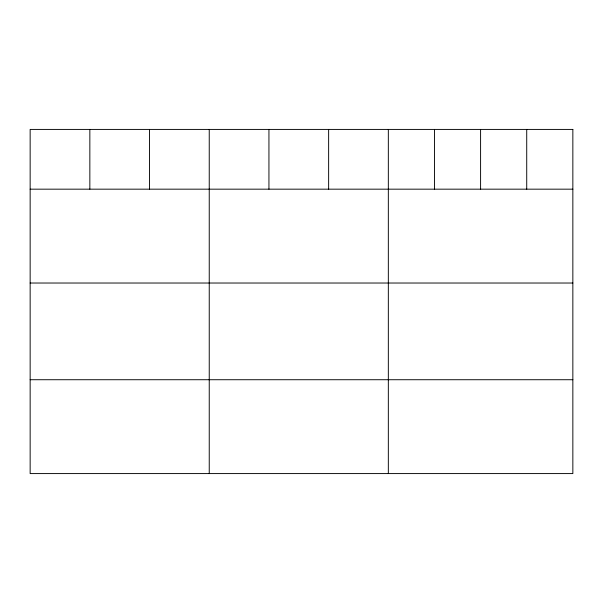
<?xml version="1.0" encoding="UTF-8"?>
<svg xmlns="http://www.w3.org/2000/svg" width="603" height="603" viewBox="0 0 603 603"><rect width="100%" height="100%" fill="white"/><g stroke="black" fill="none" stroke-linecap="round" stroke-linejoin="round"><path stroke-width="0.9" d="M30.15 189.169L572.85 189.169M30.15 283.026L572.85 283.026M30.15 379.724L572.85 379.724M526.721 129.419L526.721 189.169M480.591 129.419L480.591 189.169M434.462 129.419L434.462 189.169M388.332 129.419L388.332 473.581M328.635 129.419L328.635 189.169M268.938 129.419L268.938 189.169M209.241 129.419L209.241 473.581M149.544 129.419L149.544 189.169M89.847 129.419L89.847 189.169M572.85 129.419L30.15 129.419L30.15 473.581L572.85 473.581L572.85 129.419"/></g></svg>
